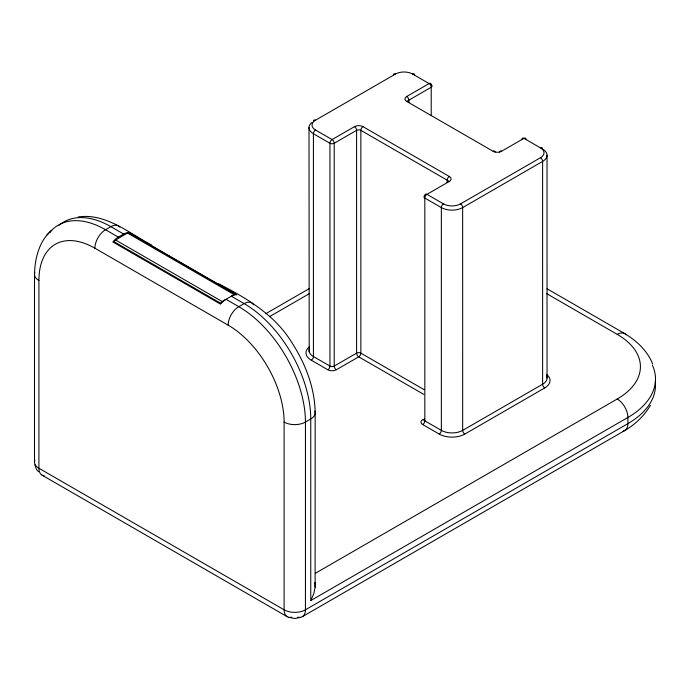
<?xml version="1.0" encoding="UTF-8"?>
<svg xmlns="http://www.w3.org/2000/svg" width="690" height="690" viewBox="0 0 690 690"><rect width="100%" height="100%" fill="white"/><g stroke="black" fill="none" stroke-linecap="round" stroke-linejoin="round"><path stroke-width="1.03" d="M309.008 127.572L309.198 351.736M547.032 155.267L547.041 378.077M314.847 411.068A15.077 8.703 0 0 1 310.759 419.003L310.759 600.567L313.795 593.771L315.114 587.216L315.175 412.844C314.821 387.797 305.385 363.621 291.956 342.757C275.163 314.933 246.459 298.063 218.351 283.625M315.114 587.216L314.882 582.464M650.428 405.297C644.313 415.768 635.24 424.436 624.778 430.526L302.306 616.705M51.724 230.253C39.089 240.982 34.871 258.448 34.5 274.37L34.5 462.084M46.842 235.057L50.698 231.288M313.433 121.199A3.019 1.742 60 0 1 315.554 120.189L395.508 74.028A12.058 6.96 0 0 1 412.56 74.02A3.019 1.742 -60 0 1 414.656 74.831M297.701 617.179A15.077 8.703 60 0 0 305.429 609.805L305.429 422.082A94.228 54.398 60 0 0 238.8 306.679L226.01 299.296A15.077 8.703 -60 0 0 220.567 304.152L112.901 241.992A15.077 8.703 -60 0 1 118.335 237.127L123.665 234.057A15.077 8.703 -60 0 1 128.996 232.625L236.67 294.785A15.077 8.703 -60 0 0 231.34 296.217L244.131 303.6A15.077 8.703 -60 0 1 253.601 304.79M115.541 239.973L127.529 233.056A15.077 8.703 -60 0 1 128.996 232.91L235.601 294.457A15.077 8.703 -60 0 0 234.134 294.604L222.146 301.521A15.077 8.703 -60 0 0 220.567 303.195L113.962 241.647A15.077 8.703 -60 0 1 115.541 239.973L222.146 301.521M424.824 195.581A3.019 1.742 60 0 1 426.955 194.347L449.337 181.427A5.994 3.459 0 0 0 449.328 176.511L362.992 126.65A5.994 3.459 0 0 0 354.479 126.658L332.08 139.57A3.019 1.742 -60 0 0 329.941 143.27L329.949 366.071A3.019 1.742 -60 0 1 327.819 369.762L311.294 360.223A18.095 10.445 0 0 1 309.525 346.639M495.144 152.067A3.019 1.742 -60 0 0 493.048 151.265L406.703 101.413A5.994 3.459 0 0 1 406.712 96.496L429.085 83.568A3.019 1.742 -60 0 1 431.207 84.577M499.482 152.067A3.019 1.742 60 0 1 501.578 151.265L523.96 138.336A3.019 1.742 -60 0 1 526.013 138.94M265.641 313.786L309.482 288.472M546.514 374.334A18.095 10.445 0 0 1 544.755 387.918L464.801 434.079A18.095 10.445 0 0 1 439.22 434.079L422.694 424.54A3.019 1.742 -60 0 0 424.824 420.848L424.824 198.047A3.019 1.742 -60 0 1 426.955 194.347L443.48 203.895A12.058 6.96 0 0 0 460.532 203.886L540.486 157.725A12.058 6.96 0 0 0 540.486 147.884L523.96 138.336A3.019 1.742 60 0 0 521.916 138.94M269.583 316.606L309.637 293.483M327.828 369.762A5.994 3.459 0 0 0 336.332 369.762L358.731 356.842A3.019 1.742 -60 0 0 360.861 353.151L360.861 130.341A3.019 1.742 -60 0 1 362.992 126.65M315.416 573.261L617.24 399.001A79.152 45.695 0 0 0 617.24 334.374L546.42 293.491M310.759 600.567L627.9 417.467A94.228 54.398 0 0 0 652.395 365.157M300.538 617.395L294.768 618.525L288.998 617.395M78.194 216.953C105.794 212.874 129.125 233.177 151.722 245.157M412.56 74.02L429.085 83.568A3.019 1.742 60 0 1 431.216 87.259L431.216 115.239M315.554 120.189A12.058 6.96 0 0 0 315.554 130.03L332.08 139.57A3.019 1.742 60 0 1 334.21 143.27L334.21 366.071A3.019 1.742 60 0 0 336.341 369.762M547.049 288.756L624.778 333.632C636.629 340.757 647.505 350.899 652.654 363.975M423.996 389.6L360.861 353.151A3.019 1.742 0 0 0 356.601 353.151L334.21 366.071A3.002 1.734 0 0 1 329.958 366.071L313.424 356.532A15.077 8.703 0 0 1 309.525 348.122M423.72 394.361L358.731 356.842A3.019 1.742 60 0 1 356.601 353.151L356.592 130.341A3.019 1.742 60 0 0 354.462 126.65M127.529 233.056L234.134 294.604M123.665 234.057L110.874 226.665A94.228 54.398 60 0 0 59.15 225.242M118.335 237.127L105.544 229.744A94.228 54.398 60 0 0 49.775 232.383M424.824 420.848L441.35 430.388A15.077 8.703 0 0 0 462.671 430.388L542.625 384.227A15.077 8.703 0 0 0 546.325 375.438M44.246 475.824A15.077 8.703 -60 0 1 38.916 468.243L38.916 280.52A79.152 45.695 60 0 1 94.884 248.21L228.14 325.145A79.152 45.695 60 0 1 284.108 422.082L284.108 609.805A15.077 8.703 -60 0 0 291.836 617.179M42.038 475.143L287.23 616.705M38.502 471.753L36.467 469.355L34.785 464.836M447.206 182.35L447.206 180.194A3.019 1.742 -60 0 1 449.337 176.502M408.834 102.336L408.834 100.179A3.019 1.742 60 0 0 406.703 96.488M284.108 422.082A15.077 8.703 0 0 0 305.429 422.082L310.759 419.003A94.228 54.398 60 0 0 244.131 303.6L238.8 306.679A15.077 8.703 -60 0 0 228.14 325.145M119.793 227.088A15.077 8.703 -60 0 0 110.874 226.665L105.544 229.744A15.077 8.703 -60 0 0 94.884 248.21M34.819 460.308A15.077 8.703 0 0 0 38.916 468.243L284.108 609.805A15.077 8.703 0 0 0 305.429 609.805L627.9 423.626A94.228 54.398 0 0 0 655.276 381.406M38.916 280.52A15.077 8.703 0 0 1 34.819 272.585M617.24 334.374A15.077 8.703 -60 0 1 626.166 334.797M617.24 399.001A15.077 8.703 60 0 1 627.9 417.467L627.9 423.626A15.077 8.703 60 0 1 623.079 431.138M424.678 419.21A3.019 1.742 60 0 1 422.694 419.615A5.994 3.459 0 0 0 422.703 424.531M311.294 360.223A3.019 1.742 -60 0 0 313.424 356.532L313.415 133.731A15.077 8.703 0 0 1 311.949 122.406M439.22 434.079A3.019 1.742 -60 0 0 441.35 430.388L441.341 207.587A3.019 1.742 -60 0 1 443.48 203.895M544.755 387.918A3.019 1.742 60 0 1 542.625 384.227L542.616 161.425A15.077 8.703 0 0 0 543.53 149.687M464.801 434.079A3.019 1.742 60 0 1 462.671 430.388L462.662 207.587A3.019 1.742 60 0 0 460.532 203.886M424.833 420.848A3.002 1.734 0 0 1 424.635 418.52M447.215 182.436A3.019 1.742 60 0 1 449.337 181.427M501.561 151.257A5.994 3.459 0 0 1 493.065 151.257M406.703 101.413A3.019 1.742 -60 0 1 408.825 102.431M540.486 147.884A3.019 1.742 -60 0 1 542.607 148.893M540.486 157.725A3.019 1.742 60 0 1 542.616 161.417L462.662 207.587A15.077 8.703 0 0 1 441.341 207.587L424.824 198.047A3.019 1.742 0 0 1 424.635 195.701M315.554 130.03A3.019 1.742 -60 0 0 313.424 133.731L329.941 143.27A3.019 1.742 0 0 0 334.21 143.27L356.592 130.341A3.002 1.734 0 0 1 360.853 130.341L447.206 180.194A3.002 1.734 0 0 1 448 181.85M393.412 74.831A3.019 1.742 60 0 1 395.508 74.028M431.397 84.913A3.019 1.742 0 0 1 431.216 87.259L408.834 100.179A3.002 1.734 0 0 0 408.014 101.749"/></g></svg>
